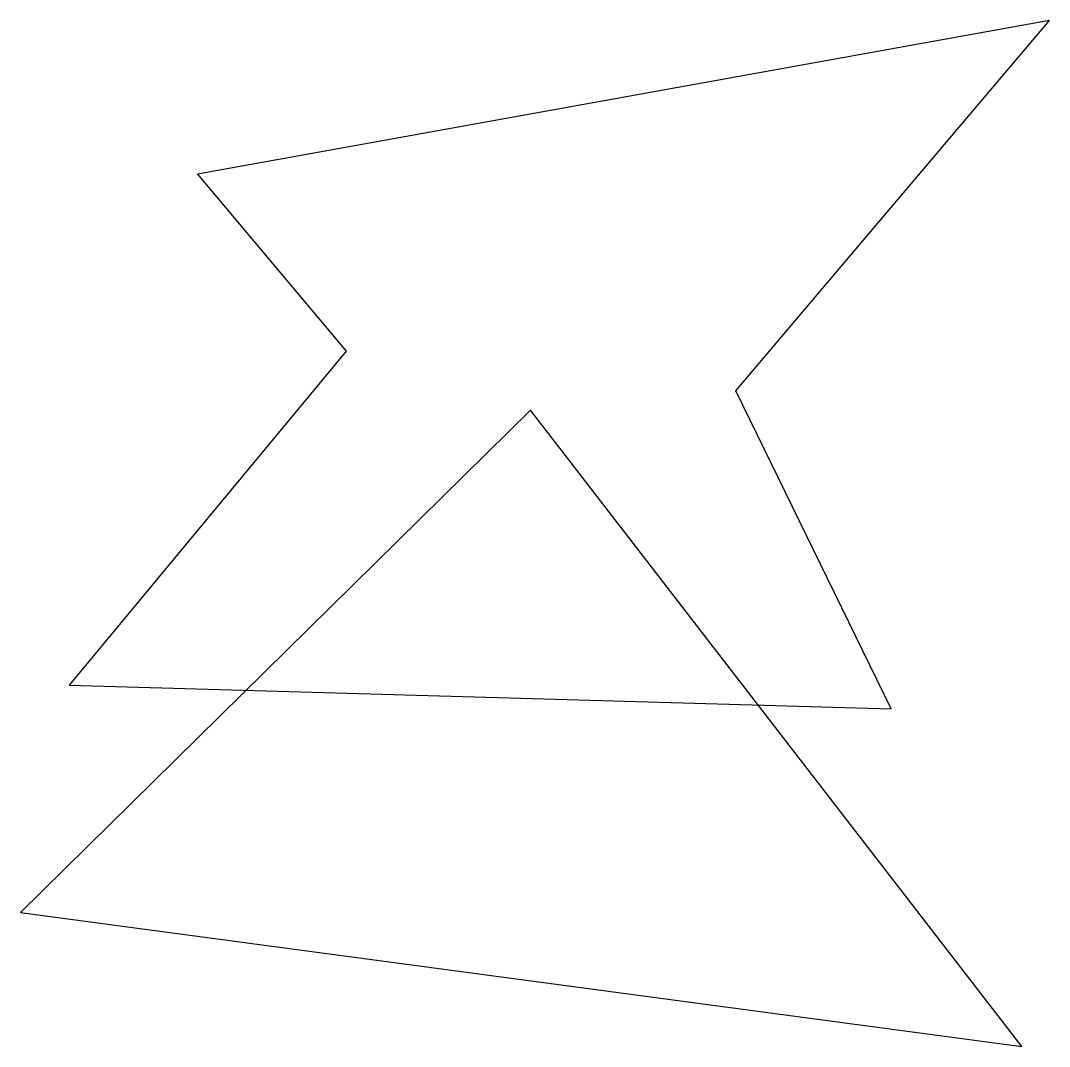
# Model space of a CAD drawing. Header units: millimetres. Extents: x -14.1 to 14.4, y -17.6 to 10.8.
import ezdxf

# ---------------------------------------------------------------- set-up
doc = ezdxf.new("R2010")
doc.units = ezdxf.units.MM
doc.layers.add('profile_01', color=1, linetype='Continuous')
doc.layers.add('profile_02', color=2, linetype='Continuous')

msp = doc.modelspace()

# ---------------------------------------------------------------- linework, layer by layer
at = {"layer": 'profile_01'}
msp.add_lwpolyline([(-9.222, 6.538), (-5.102, 1.633), (-12.773, -7.609), (9.976, -8.265), (5.681, 0.538), (14.36, 10.786)], close=True, dxfattribs=at)
at = {"layer": 'profile_02'}
msp.add_lwpolyline([(0, 0), (-14.115, -13.895), (13.593, -17.604), (0, 0)], dxfattribs=at)

doc.saveas('drawing.dxf')
